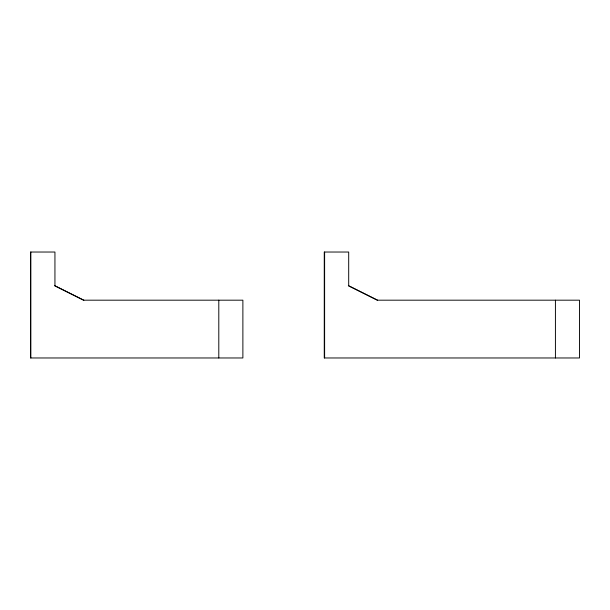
<?xml version="1.0" encoding="UTF-8"?>
<svg xmlns="http://www.w3.org/2000/svg" width="610" height="610" viewBox="0 0 610 610"><rect width="100%" height="100%" fill="white"/><g stroke="black" fill="none" stroke-linecap="round" stroke-linejoin="round"><path stroke-width="0.91" d="M377.598 300.181L348.699 285.739L348.699 252.029L324.261 252.029L324.261 357.971L579.5 357.971L579.5 300.181L377.239 300.181L348.34 285.739M83.837 300.181L54.938 285.739L54.938 252.029L30.5 252.029L30.5 357.971L242.879 357.971L242.879 300.181L83.471 300.181L54.58 285.739M555.42 300.181L555.42 357.971M324.619 252.029L324.619 357.971M218.799 300.181L218.799 357.971M30.858 252.029L30.858 357.971"/></g></svg>
